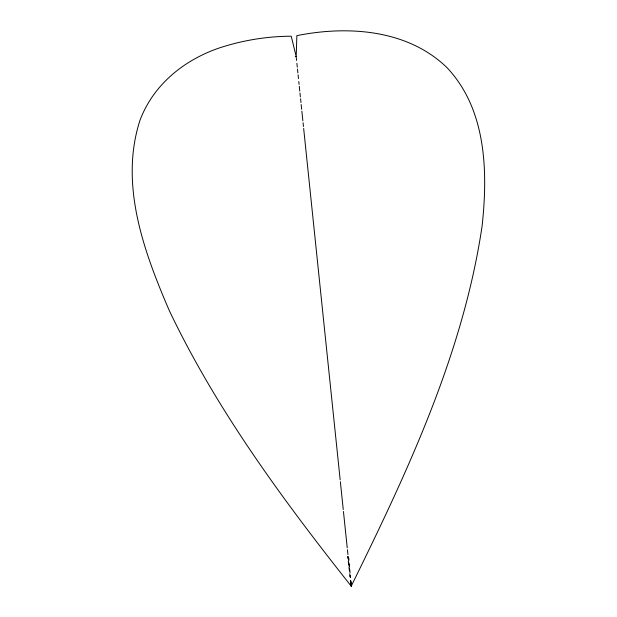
<?xml version="1.0" encoding="UTF-8"?>
<svg xmlns="http://www.w3.org/2000/svg" width="617" height="617" viewBox="0 0 617 617"><rect width="100%" height="100%" fill="white"/><g stroke="black" fill="none" stroke-linecap="round" stroke-linejoin="round"><path stroke-width="0.93" d="M295.273 56.733L296.661 56.587M351.142 586.15L351.235 586.142C407.536 471.573 463.174 353.518 482.093 226.1C487.978 171.935 486.62 109.587 446.924 67.569C407.598 29.477 348.073 25.39 296.862 35.632L296.199 56.633L291.239 36.218C267.03 36.303 242.897 40.29 219.883 47.771C184.252 59.787 153.363 84.56 139.928 120.462C119.204 184.614 144.008 251.967 169.436 310.922C217.007 410.583 282.964 499.863 351.204 586.142L350.811 581.345M347.703 556.503L347.926 558.416M348.273 561.285L348.728 565.11M348.952 567.023L349.415 570.841M349.754 573.71L350.094 576.579M350.549 580.404L351.235 586.142L350.61 580.396M296.299 57.589L296.6 60.466M296.893 63.335L297.294 67.168M297.494 69.081L297.888 72.914M298.088 74.827L298.489 78.66M298.782 81.529L299.083 84.406M299.284 86.318L299.777 91.108M299.978 93.02L300.379 96.854M300.579 98.766L300.973 102.592M301.173 104.512L301.667 109.294M301.867 111.214L302.862 120.785M303.063 122.706L303.464 126.531M303.657 128.452L340.168 479.856M340.368 481.777L343.253 509.542M343.445 511.454L347.232 547.842M347.425 549.755L347.926 554.544M348.127 556.457L348.52 560.29M348.721 562.203L349.021 565.079M349.415 568.905L349.615 570.825M350.117 575.607L350.309 577.527M348.767 558.331L348.937 560.244M349.276 564.085L349.53 566.961M349.785 569.838L350.04 572.715M350.302 575.592L350.471 577.512"/></g></svg>
